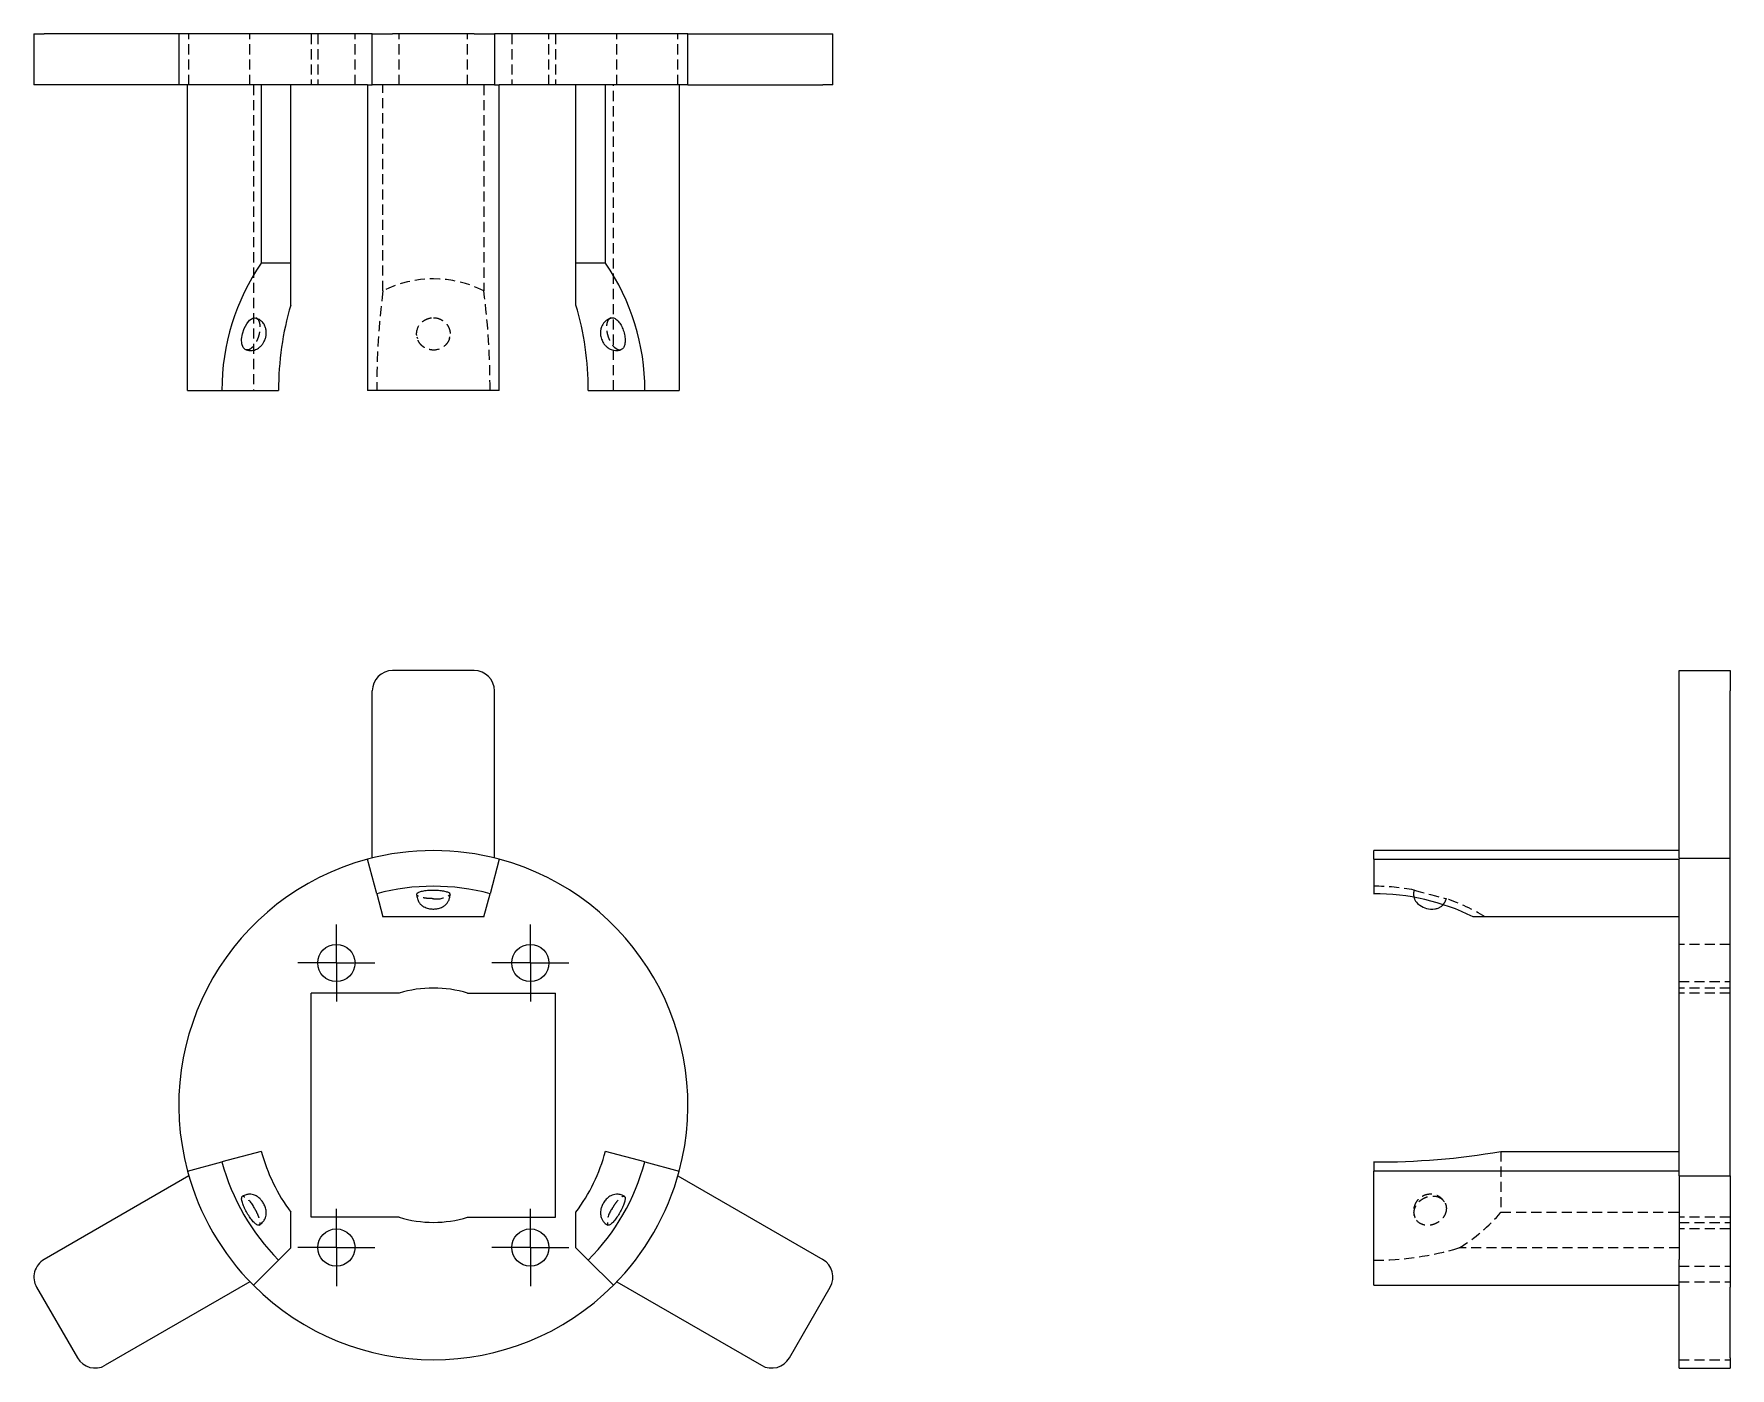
# Model space of a CAD drawing. Header units: millimetres. Extents: x 33 to 245, y 13 to 180.
import ezdxf

# ---------------------------------------------------------------- set-up
doc = ezdxf.new("R2010")
doc.units = ezdxf.units.MM
doc.linetypes.add('HIDDEN', pattern=[1.905, 1.27, -0.635])
doc.layers.add('10', color=7, linetype='Continuous')

# ---------------------------------------------------------------- blocks, each defined once
blk = doc.blocks.new('SW_CENTERMARKSYMBOL_0')
at = {"layer": '10', "color": 0}
for p, q in [((0, 2.5), (0, 4.83)), ((0, 0), (0, 2.5)), ((-2.5, 0), (-4.83, 0)), ((0, 0), (-2.5, 0)), ((0, 0), (0, -2.5)), ((0, 0), (2.5, 0)), ((2.5, 0), (4.83, 0)), ((0, -2.5), (0, -4.83))]:
    blk.add_line(p, q, dxfattribs=at)
blk = doc.blocks.new('SW_CENTERMARKSYMBOL_1')
at = {"layer": '10', "color": 0}
for p, q in [((0, 2.5), (0, 4.83)), ((0, 0), (0, 2.5)), ((-2.5, 0), (-4.83, 0)), ((0, 0), (-2.5, 0)), ((0, 0), (0, -2.5)), ((0, 0), (2.5, 0)), ((2.5, 0), (4.83, 0)), ((0, -2.5), (0, -4.83))]:
    blk.add_line(p, q, dxfattribs=at)
blk = doc.blocks.new('SW_CENTERMARKSYMBOL_2')
at = {"layer": '10', "color": 0}
for p, q in [((0, 2.5), (0, 4.83)), ((0, 0), (0, 2.5)), ((-2.5, 0), (-4.83, 0)), ((0, 0), (-2.5, 0)), ((0, 0), (0, -2.5)), ((0, 0), (2.5, 0)), ((2.5, 0), (4.83, 0)), ((0, -2.5), (0, -4.83))]:
    blk.add_line(p, q, dxfattribs=at)
blk = doc.blocks.new('SW_CENTERMARKSYMBOL_3')
at = {"layer": '10', "color": 0}
for p, q in [((0, 2.5), (0, 4.83)), ((0, 0), (0, 2.5)), ((-2.5, 0), (-4.83, 0)), ((0, 0), (-2.5, 0)), ((0, 0), (0, -2.5)), ((0, 0), (2.5, 0)), ((2.5, 0), (4.83, 0)), ((0, -2.5), (0, -4.83))]:
    blk.add_line(p, q, dxfattribs=at)

msp = doc.modelspace()

# ---------------------------------------------------------------- linework, layer by layer
at = {"color": 7, "linetype": 'Continuous', "lineweight": 25}
for p, q in [((33, 180.3), (33, 173.93)), ((33, 180.3), (34.27, 180.3)), ((51.14, 180.3), (34.27, 180.3)), ((51.14, 180.3), (51.14, 173.93)), ((75.35, 180.3), (51.14, 180.3)), ((75.35, 173.93), (75.35, 180.3)), ((75.35, 180.3), (77.9, 180.3)), ((88.1, 180.3), (77.9, 180.3)), ((88.1, 180.3), (90.65, 180.3)), ((90.65, 180.3), (90.65, 173.93)), ((114.86, 180.3), (90.65, 180.3)), ((114.86, 173.93), (114.86, 180.3)), ((114.86, 180.3), (131.73, 180.3)), ((131.73, 180.3), (133, 180.3)), ((133, 173.93), (133, 180.3)), ((34.27, 173.93), (33, 173.93)), ((51.14, 173.93), (34.27, 173.93)), ((74.75, 173.93), (51.14, 173.93)), ((52.22, 135.7), (52.22, 173.93)), ((61.46, 173.93), (61.46, 151.61)), ((65.16, 151.61), (65.16, 173.93)), ((74.75, 173.93), (74.75, 135.7)), ((77.9, 173.93), (75.35, 173.93)), ((88.1, 173.93), (77.9, 173.93)), ((90.65, 173.93), (88.1, 173.93)), ((114.86, 173.93), (91.25, 173.93)), ((91.25, 135.7), (91.25, 173.93)), ((100.84, 151.61), (100.84, 173.93)), ((104.54, 151.61), (104.54, 173.93)), ((113.78, 173.93), (113.78, 135.7)), ((114.86, 173.93), (131.73, 173.93)), ((133, 173.93), (131.73, 173.93)), ((65.16, 151.61), (61.46, 151.61)), ((65.16, 146.38), (65.16, 151.61)), ((104.54, 151.61), (100.84, 151.61)), ((100.84, 146.38), (100.84, 151.61)), ((60.61, 144.79), (60.79, 144.73)), ((52.22, 135.7), (56.53, 135.7)), ((56.53, 135.7), (63.62, 135.7)), ((91.25, 135.7), (74.75, 135.7)), ((102.38, 135.7), (109.47, 135.7)), ((109.47, 135.7), (113.78, 135.7)), ((88.1, 100.64), (77.9, 100.64)), ((238.93, 100.64), (245.3, 100.64)), ((238.93, 98.09), (238.93, 100.64)), ((245.3, 100.64), (245.3, 98.09)), ((75.35, 77.18), (75.35, 98.09)), ((90.65, 77.18), (90.65, 98.09)), ((238.93, 77.18), (238.93, 98.09)), ((245.3, 77.18), (245.3, 98.09)), ((75.91, 72.71), (74.75, 77.02)), ((91.25, 77.02), (90.09, 72.71)), ((238.93, 78.11), (200.7, 78.11)), ((200.7, 77.02), (200.7, 78.11)), ((200.7, 77.02), (238.93, 77.02)), ((200.7, 77.02), (200.7, 72.71)), ((238.93, 77.18), (245.3, 77.18)), ((238.93, 38), (238.93, 77.02)), ((245.3, 37.4), (245.3, 77.18)), ((75.91, 72.71), (76.68, 69.82)), ((89.32, 69.82), (90.09, 72.71)), ((89.32, 69.82), (76.68, 69.82)), ((238.93, 69.82), (213.15, 69.82)), ((78.73, 60.27), (67.71, 60.27)), ((67.71, 32.23), (67.71, 60.27)), ((87.27, 60.27), (98.29, 60.27)), ((98.29, 32.23), (98.29, 60.27)), ((61.46, 40.47), (56.53, 39.15)), ((109.47, 39.15), (104.54, 40.47)), ((216.61, 40.47), (238.93, 40.47)), ((52.22, 38), (56.53, 39.15)), ((109.47, 39.15), (113.78, 38)), ((200.7, 39.15), (200.7, 38)), ((52.39, 37.4), (34.27, 26.94)), ((113.61, 37.4), (131.73, 26.94)), ((200.7, 23.72), (200.7, 38)), ((238.93, 38), (200.7, 38)), ((238.93, 37.4), (245.3, 37.4)), ((238.93, 37.4), (238.93, 26.94)), ((245.3, 37.4), (245.3, 26.94)), ((65.16, 28.4), (65.16, 32.86)), ((78.73, 32.23), (67.71, 32.23)), ((87.27, 32.23), (98.29, 32.23)), ((100.84, 28.4), (100.84, 32.86)), ((63.62, 26.87), (65.16, 28.4)), ((100.84, 28.4), (102.38, 26.87)), ((63.62, 26.87), (60.47, 23.72)), ((105.53, 23.72), (102.38, 26.87)), ((238.93, 23.46), (238.93, 26.94)), ((245.3, 26.94), (245.3, 23.46)), ((33.34, 23.46), (38.44, 14.63)), ((60.04, 24.16), (41.92, 13.7)), ((105.96, 24.16), (124.08, 13.7)), ((127.56, 14.63), (132.66, 23.46)), ((200.7, 23.72), (238.93, 23.72)), ((238.93, 14.63), (238.93, 23.46)), ((245.3, 14.63), (245.3, 23.46)), ((238.93, 13.36), (238.93, 14.63)), ((238.93, 13.36), (245.3, 13.36)), ((245.3, 14.63), (245.3, 13.36))]:
    msp.add_line(p, q, dxfattribs=at)
at = {"color": 7, "linetype": 'HIDDEN', "lineweight": 18}
for p, q in [((52.39, 173.93), (52.39, 180.3)), ((60.04, 173.93), (60.04, 180.3)), ((67.71, 180.3), (67.71, 173.93)), ((68.53, 180.3), (68.53, 173.93)), ((73.19, 173.93), (73.19, 180.3)), ((78.73, 173.93), (78.73, 180.3)), ((87.27, 173.93), (87.27, 180.3)), ((92.81, 180.3), (92.81, 173.93)), ((97.47, 173.93), (97.47, 180.3)), ((98.29, 180.3), (98.29, 173.93)), ((105.96, 173.93), (105.96, 180.3)), ((113.61, 173.93), (113.61, 180.3)), ((60.47, 173.93), (60.47, 135.7)), ((74.75, 173.93), (75.35, 173.93)), ((76.68, 148.15), (76.68, 173.93)), ((89.32, 173.93), (89.32, 148.15)), ((90.65, 173.93), (91.25, 173.93)), ((105.53, 135.7), (105.53, 173.93)), ((80.94, 142.41), (81.02, 142.19)), ((85, 142.21), (85.06, 142.41)), ((245.3, 66.38), (238.93, 66.38)), ((238.93, 61.72), (245.3, 61.72)), ((245.3, 60.9), (238.93, 60.9)), ((245.3, 60.27), (238.93, 60.27)), ((216.61, 40.47), (216.61, 32.86)), ((238.93, 37.4), (238.93, 38)), ((216.61, 32.86), (238.93, 32.86)), ((245.3, 32.23), (238.93, 32.23)), ((238.93, 31.59), (245.3, 31.59)), ((245.3, 30.77), (238.93, 30.77)), ((238.93, 28.4), (211.38, 28.4)), ((238.93, 26.11), (245.3, 26.11)), ((238.93, 24.16), (245.3, 24.16)), ((238.93, 14.38), (245.3, 14.38))]:
    msp.add_line(p, q, dxfattribs=at)
at = {"color": 7, "linetype": 'Continuous', "lineweight": 25, "flags": 128}
msp.add_lwpolyline([(59.57, 140.78), (59.45, 140.8), (59.19, 141.06), (59.03, 141.52), (59, 142.11), (59.1, 142.79), (59.32, 143.45), (59.63, 144.04), (60, 144.5), (60.38, 144.74), (60.61, 144.79), (60.61, 144.79)], dxfattribs=at)
at = {"color": 7, "linetype": 'HIDDEN', "lineweight": 18, "flags": 128}
msp.add_lwpolyline([(205.77, 73.17), (205.8, 73.16), (206.06, 73.09), (206.52, 72.97), (207.11, 72.81), (207.79, 72.63), (208.45, 72.45), (209.04, 72.29), (209.5, 72.17), (209.74, 72.11), (209.79, 72.09), (209.79, 72.09)], dxfattribs=at)
at = {"color": 7, "linetype": 'Continuous', "lineweight": 25}
for centre in [(70.86, 64.05), (95.14, 64.05), (70.86, 28.44), (95.14, 28.44)]:
    msp.add_circle(centre, 2.33, dxfattribs=at)
for centre, radius, start, end in [((84.6, 135.74), 28.07, 145.5418, 180.08), ((81.42, 135.74), 28.05, 359.9124, 34.4659), ((101.02, 135.78), 37.4, 163.5371, 180.1299), ((64.98, 135.78), 37.4, 359.8701, 16.4629), ((77.9, 98.09), 2.55, 90, 180), ((88.1, 98.09), 2.55, 0, 90), ((83, 46.25), 31.86, 105, 195), ((83, 46.25), 31.86, 75, 105), ((83, 46.25), 31.86, 345, 75), ((83, 46.25), 27.4, 75, 105), ((200.71, 44.53), 28.19, 63.8277, 90.0373), ((83, 46.25), 14.66, 73.0426, 106.9574), ((83, 46.25), 22.3, 195, 216.8699), ((83, 46.25), 22.3, 323.1301, 345), ((201.29, 128.63), 89.48, 269.6174, 279.8593), ((83, 46.25), 27.4, 195, 225), ((83, 46.25), 27.4, 315, 345), ((83, 46.25), 31.86, 195, 225), ((83, 46.25), 31.86, 315, 345), ((83, 46.25), 14.66, 253.0426, 286.9574), ((35.55, 24.74), 2.55, 120, 210), ((130.45, 24.74), 2.55, 330, 60), ((83, 46.25), 31.86, 225, 315), ((40.65, 15.91), 2.55, 210, 300), ((125.35, 15.91), 2.55, 240, 330)]:
    msp.add_arc(centre, radius, start, end, dxfattribs=at)
at = {"color": 7, "linetype": 'HIDDEN', "lineweight": 18}
for centre, radius, start, end in [((83, 135.7), 13.96, 63.0948, 116.9052), ((172.28, 135.95), 96.37, 172.7303, 180.1521), ((-6.28, 135.95), 96.37, 359.8479, 7.2697), ((83.4, 74.89), 2.83, 261.8542, 306.8683), ((200.7, 46.25), 27.4, 79.3299, 90), ((200.7, 46.25), 27.4, 59.3688, 70.6135), ((57.99, 32.27), 2.83, 21.8542, 66.8683), ((107.61, 31.58), 2.83, 141.8542, 186.8683), ((200.7, 46.25), 20.8, 300.9081, 319.9471), ((200.78, 64.26), 37.4, 269.8701, 286.4629)]:
    msp.add_arc(centre, radius, start, end, dxfattribs=at)
at = {"color": 7, "linetype": 'Continuous', "lineweight": 25}
for points, knots in [([(59.53, 140.76), (59.79, 140.72), (60.25, 140.64), (60.86, 140.82), (61.28, 141.1), (61.58, 141.42), (61.78, 141.72), (61.91, 142), (62.01, 142.28), (62.09, 142.7), (62.09, 143.18), (61.97, 143.67), (61.74, 144.1), (61.35, 144.51), (60.97, 144.68), (60.77, 144.77)], [0, 0, 0, 0, 0.121717, 0.218975, 0.298101, 0.361852, 0.424536, 0.467646, 0.505661, 0.567642, 0.666341, 0.731692, 0.80728, 0.895347, 1, 1, 1, 1]), ([(105.23, 144.77), (105.02, 144.67), (104.66, 144.51), (104.23, 144.07), (103.98, 143.58), (103.9, 143.06), (103.92, 142.53), (104.07, 142), (104.31, 141.56), (104.6, 141.21), (105, 140.9), (105.51, 140.71), (106.02, 140.67), (106.31, 140.73), (106.47, 140.76)], [0, 0, 0, 0, 0.105708, 0.185911, 0.288768, 0.361406, 0.436708, 0.537292, 0.618695, 0.67277, 0.750973, 0.857538, 0.923735, 1, 1, 1, 1]), ([(105.21, 144.75), (105.26, 144.77), (105.43, 144.82), (105.75, 144.71), (106.14, 144.39), (106.5, 143.87), (106.79, 143.23), (106.97, 142.54), (107.02, 141.87), (106.95, 141.31), (106.75, 140.9), (106.54, 140.81), (106.44, 140.76)], [0, 0, 0, 0, 0.056705, 0.160327, 0.264768, 0.371941, 0.474472, 0.58236, 0.685024, 0.791972, 0.896654, 1, 1, 1, 1]), ([(80.9, 72.65), (80.92, 72.46), (80.96, 72.11), (81.16, 71.67), (81.41, 71.36), (81.76, 71.09), (82.22, 70.89), (82.78, 70.79), (83.29, 70.8), (83.71, 70.88), (84.09, 71.02), (84.41, 71.21), (84.69, 71.48), (84.89, 71.78), (85.05, 72.18), (85.08, 72.48), (85.1, 72.65)], [0, 0, 0, 0, 0.092096, 0.166463, 0.228903, 0.281969, 0.376348, 0.46494, 0.55042, 0.620485, 0.668997, 0.745225, 0.79413, 0.851311, 0.918834, 1, 1, 1, 1]), ([(80.93, 72.63), (80.93, 72.65), (80.89, 72.73), (81.09, 72.88), (81.49, 73.03), (82.08, 73.13), (82.77, 73.19), (83.48, 73.17), (84.15, 73.1), (84.68, 72.98), (85.03, 72.81), (85.07, 72.69), (85.1, 72.63)], [0, 0, 0, 0, 0.0418745, 0.1458471, 0.2541581, 0.360174, 0.4660769, 0.5745111, 0.6784067, 0.7876734, 0.8915798, 1, 1, 1, 1]), ([(205.76, 72.2), (205.77, 72.17), (205.8, 72.02), (206, 71.66), (206.5, 71.2), (207.32, 70.78), (208.14, 70.76), (208.74, 70.89), (209.07, 71.06), (209.26, 71.2), (209.34, 71.3), (209.34, 71.3)], [0, 0, 0, 0, 0.026434, 0.10675, 0.279851, 0.491475, 0.737563, 0.832826, 0.91686, 0.99456, 1, 1, 1, 1]), ([(61.18, 31.27), (61.17, 31.25), (61.11, 31.18), (60.89, 31.28), (60.56, 31.54), (60.17, 32.01), (59.78, 32.58), (59.44, 33.2), (59.17, 33.81), (59.01, 34.33), (58.98, 34.72), (59.06, 34.82), (59.1, 34.87)], [0, 0, 0, 0, 0.041874, 0.145847, 0.254158, 0.360174, 0.466077, 0.574511, 0.678407, 0.787673, 0.89158, 1, 1, 1, 1]), ([(61.18, 31.23), (61.34, 31.34), (61.62, 31.55), (61.9, 31.94), (62.04, 32.31), (62.1, 32.75), (62.05, 33.25), (61.86, 33.78), (61.59, 34.22), (61.31, 34.55), (61, 34.81), (60.67, 34.98), (60.3, 35.09), (59.94, 35.12), (59.52, 35.06), (59.24, 34.93), (59.09, 34.86)], [0, 0, 0, 0, 0.092096, 0.1664635, 0.2289032, 0.2819693, 0.3763483, 0.46494, 0.5504201, 0.6204847, 0.6689971, 0.7452249, 0.7941301, 0.8513108, 0.9188343, 1, 1, 1, 1]), ([(106.91, 34.86), (106.74, 34.94), (106.42, 35.08), (105.94, 35.13), (105.54, 35.06), (105.13, 34.9), (104.73, 34.6), (104.36, 34.17), (104.12, 33.72), (103.98, 33.31), (103.91, 32.91), (103.92, 32.54), (104.01, 32.17), (104.17, 31.84), (104.43, 31.5), (104.68, 31.33), (104.82, 31.23)], [0, 0, 0, 0, 0.092096, 0.166463, 0.228903, 0.281969, 0.376348, 0.46494, 0.55042, 0.620485, 0.668997, 0.745225, 0.79413, 0.851311, 0.918834, 1, 1, 1, 1]), ([(106.88, 34.84), (106.91, 34.84), (106.99, 34.83), (107.02, 34.58), (106.95, 34.16), (106.75, 33.6), (106.45, 32.97), (106.08, 32.36), (105.68, 31.82), (105.31, 31.43), (104.99, 31.2), (104.87, 31.23), (104.8, 31.24)], [0, 0, 0, 0, 0.041874, 0.145847, 0.254158, 0.360174, 0.466077, 0.574511, 0.678407, 0.787673, 0.89158, 1, 1, 1, 1])]:
    msp.add_open_spline(points, degree=3, knots=knots, dxfattribs=at)
at = {"color": 7, "linetype": 'HIDDEN', "lineweight": 18}
for points, knots in [([(60.79, 144.73), (60.84, 144.72), (61, 144.68), (61.18, 144.38), (61.3, 143.87), (61.29, 143.23), (61.15, 142.54), (60.9, 141.87), (60.56, 141.3), (60.18, 140.92), (59.82, 140.72), (59.64, 140.77), (59.57, 140.78)], [0, 0, 0, 0, 0.0484324, 0.1575451, 0.2695124, 0.3766304, 0.4893442, 0.5966014, 0.708334, 0.817699, 0.9269475, 1, 1, 1, 1]), ([(83, 144.79), (82.86, 144.79), (82.73, 144.78), (82.46, 144.73), (82.32, 144.69), (82.07, 144.58), (81.95, 144.52), (81.72, 144.38), (81.61, 144.29), (81.13, 143.83), (80.9, 143.3), (80.9, 142.64), (80.92, 142.5), (80.97, 142.24), (81.01, 142.12), (81.12, 141.87), (81.18, 141.75), (81.33, 141.53), (81.42, 141.43), (81.61, 141.24), (81.72, 141.16), (81.95, 141.01), (82.07, 140.95), (82.32, 140.85), (82.46, 140.81), (82.72, 140.76), (82.86, 140.74), (83.55, 140.74), (84.09, 140.96), (84.58, 141.43), (84.66, 141.53), (84.82, 141.75), (84.88, 141.87), (84.99, 142.11), (85.03, 142.24), (85.08, 142.5), (85.1, 142.63), (85.1, 142.9), (85.08, 143.03), (85.03, 143.29), (84.99, 143.42), (84.88, 143.66), (84.82, 143.78), (84.67, 144), (84.58, 144.1), (84.39, 144.29), (84.28, 144.37), (84.05, 144.52), (83.93, 144.58), (83.55, 144.74), (83.28, 144.79), (83, 144.79)], [0, 0, 0, 0, 0.03125, 0.03125, 0.0625, 0.0625, 0.09375, 0.09375, 0.125, 0.125, 0.25, 0.25, 0.28125, 0.28125, 0.3125, 0.3125, 0.34375, 0.34375, 0.375, 0.375, 0.40625, 0.40625, 0.4375, 0.4375, 0.46875, 0.46875, 0.5, 0.5, 0.625, 0.625, 0.65625, 0.65625, 0.6875, 0.6875, 0.71875, 0.71875, 0.75, 0.75, 0.78125, 0.78125, 0.8125, 0.8125, 0.84375, 0.84375, 0.875, 0.875, 0.90625, 0.90625, 0.9375, 0.9375, 1, 1, 1, 1]), ([(106.44, 140.76), (106.44, 140.76), (106.34, 140.69), (106.07, 140.78), (105.69, 141.02), (105.31, 141.49), (105, 142.1), (104.78, 142.78), (104.69, 143.47), (104.72, 144.08), (104.89, 144.52), (105.07, 144.72), (105.19, 144.75), (105.21, 144.75)], [0, 0, 0, 0, 0.001279, 0.11304, 0.220123, 0.332743, 0.439837, 0.551584, 0.660656, 0.770006, 0.881653, 0.988805, 1, 1, 1, 1]), ([(83, 72.09), (82.77, 72.1), (82.3, 72.11), (81.67, 72.2), (81.2, 72.34), (80.94, 72.49), (80.93, 72.59), (80.93, 72.63)], [0, 0, 0, 0, 0.21396, 0.429609, 0.650901, 0.862608, 1, 1, 1, 1]), ([(205.75, 73.2), (205.7, 72.94), (205.64, 72.6), (205.74, 72.28), (205.76, 72.2)], [0, 0, 0, 0, 0.766086, 1, 1, 1, 1]), ([(209.34, 71.3), (209.41, 71.38), (209.62, 71.61), (209.72, 71.91), (209.8, 72.11)], [0, 0, 0, 0, 0.31935, 1, 1, 1, 1]), ([(105.39, 33.32), (105.51, 33.52), (105.75, 33.92), (106.15, 34.42), (106.5, 34.75), (106.76, 34.91), (106.85, 34.86), (106.88, 34.84)], [0, 0, 0, 0, 0.21396, 0.429609, 0.650901, 0.862608, 1, 1, 1, 1]), ([(209.55, 34.14), (209.46, 34.27), (209.28, 34.52), (208.84, 34.87), (208.27, 35.09), (207.62, 35.13), (207.06, 35), (206.54, 34.72), (206.14, 34.34), (205.86, 33.88), (205.7, 33.39), (205.66, 32.79), (205.8, 32.38), (205.87, 32.16)], [0, 0, 0, 0, 0.077641, 0.147235, 0.265889, 0.364669, 0.455084, 0.540885, 0.645186, 0.714165, 0.795808, 0.890765, 1, 1, 1, 1]), ([(209.79, 33.32), (209.79, 33.44), (209.78, 33.56), (209.73, 33.78), (209.69, 33.89), (209.58, 34.1), (209.52, 34.19), (209.38, 34.37), (209.29, 34.45), (208.83, 34.81), (208.3, 34.94), (207.64, 34.85), (207.5, 34.82), (207.24, 34.74), (207.12, 34.68), (206.87, 34.56), (206.75, 34.49), (206.53, 34.33), (206.43, 34.24), (206.24, 34.05), (206.16, 33.94), (206.01, 33.73), (205.95, 33.61), (205.85, 33.38), (205.81, 33.26), (205.76, 33.02), (205.74, 32.9), (205.74, 32.31), (205.96, 31.86), (206.43, 31.5), (206.53, 31.44), (206.75, 31.34), (206.87, 31.3), (207.11, 31.24), (207.24, 31.22), (207.5, 31.21), (207.63, 31.22), (207.9, 31.25), (208.03, 31.28), (208.29, 31.36), (208.42, 31.42), (208.66, 31.54), (208.78, 31.61), (209, 31.77), (209.1, 31.86), (209.29, 32.05), (209.37, 32.16), (209.52, 32.37), (209.58, 32.49), (209.74, 32.84), (209.79, 33.08), (209.79, 33.32)], [0, 0, 0, 0, 0.03125, 0.03125, 0.0625, 0.0625, 0.09375, 0.09375, 0.125, 0.125, 0.25, 0.25, 0.28125, 0.28125, 0.3125, 0.3125, 0.34375, 0.34375, 0.375, 0.375, 0.40625, 0.40625, 0.4375, 0.4375, 0.46875, 0.46875, 0.5, 0.5, 0.625, 0.625, 0.65625, 0.65625, 0.6875, 0.6875, 0.71875, 0.71875, 0.75, 0.75, 0.78125, 0.78125, 0.8125, 0.8125, 0.84375, 0.84375, 0.875, 0.875, 0.90625, 0.90625, 0.9375, 0.9375, 1, 1, 1, 1]), ([(60.61, 33.32), (60.73, 33.12), (60.95, 32.71), (61.18, 32.11), (61.3, 31.64), (61.3, 31.33), (61.22, 31.29), (61.18, 31.27)], [0, 0, 0, 0, 0.2139596, 0.4296093, 0.6509008, 0.862608, 1, 1, 1, 1])]:
    msp.add_open_spline(points, degree=3, knots=knots, dxfattribs=at)

# ---------------------------------------------------------------- block references
at = {"layer": '10'}
for name, p in [('SW_CENTERMARKSYMBOL_3', (70.86, 64.05)), ('SW_CENTERMARKSYMBOL_1', (95.14, 64.05)), ('SW_CENTERMARKSYMBOL_2', (70.86, 28.44)), ('SW_CENTERMARKSYMBOL_0', (95.14, 28.44))]:
    msp.add_blockref(name, p, dxfattribs=at)

doc.saveas('drawing.dxf')
